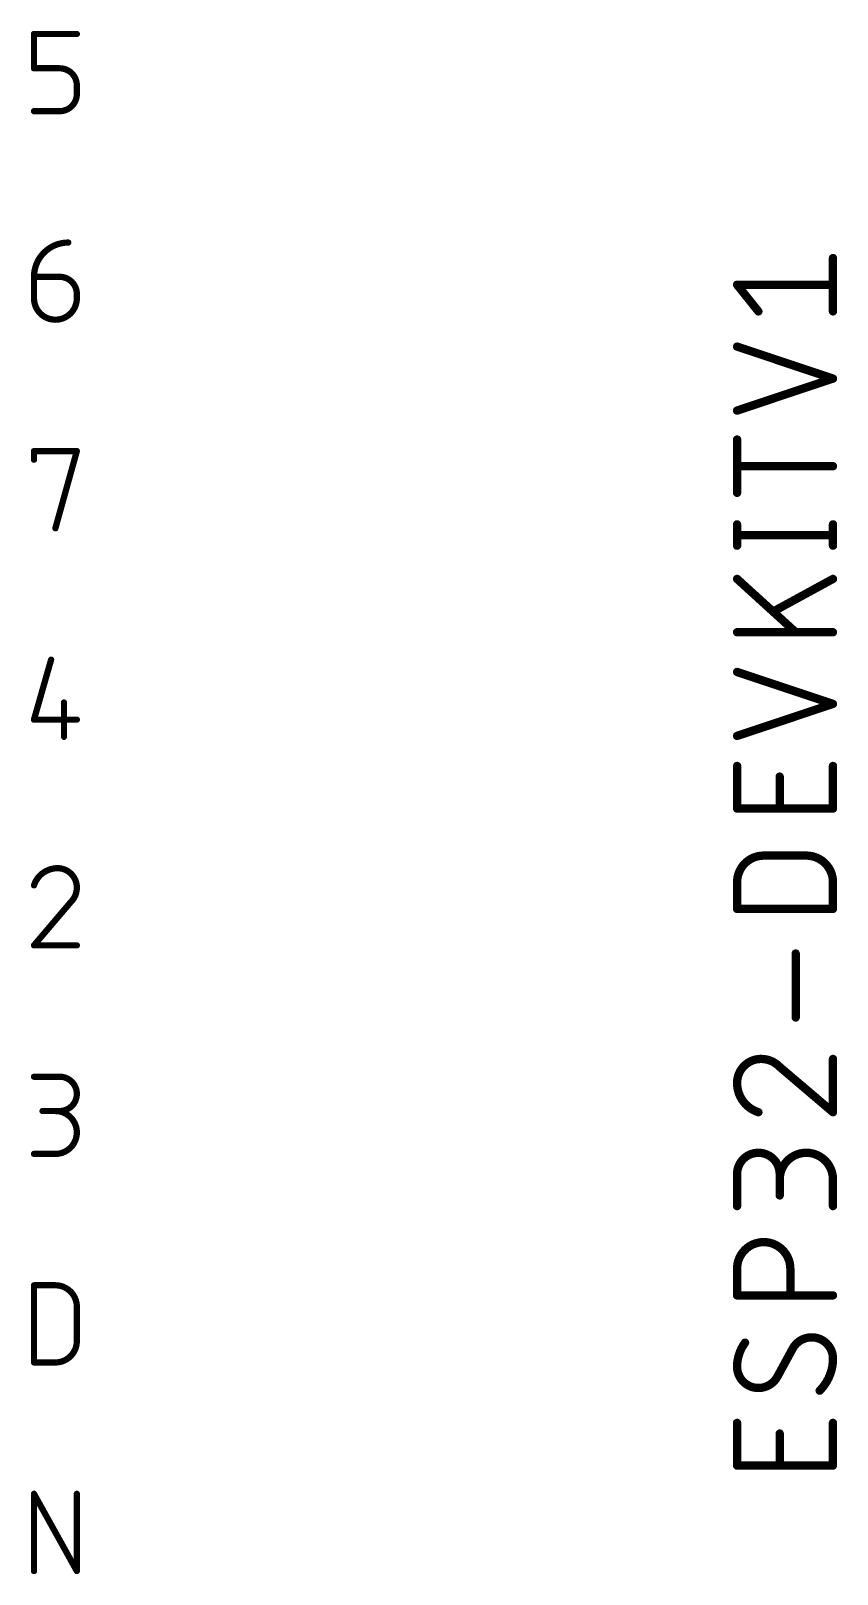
# Model space of a CAD drawing. Extents: x -13 to 157, y -166 to 8.
# Drawn here: x 103.72 to 113.55, y -50.29 to -31.49 of the extents above; entities that cross this region are included whole.
import ezdxf

# ---------------------------------------------------------------- set-up
doc = ezdxf.new("R2010")
doc.units = 0
doc.layers.add('21', color=253, linetype='CONTINUOUS')
doc.layers.add('27', color=253, linetype='CONTINUOUS')

msp = doc.modelspace()

# ---------------------------------------------------------------- linework, layer by layer
at = {"layer": '21', "const_width": 0.0762}
for points in [[(103.7617, -31.9454), (103.7617, -31.5277)], [(103.7617, -31.5277), (104.2838, -31.5277)], [(104.0749, -31.9454), (103.7617, -31.9454)], [(104.2838, -32.2587), (104.2838, -32.1543)], [(103.7617, -32.4675), (104.0749, -32.4675)], [(103.7617, -34.4854), (104.0749, -34.4854)], [(103.7617, -34.7465), (103.7617, -34.4854)], [(104.2838, -34.6943), (104.2838, -34.7465)], [(103.7617, -36.7122), (103.7617, -36.6077)], [(103.7617, -36.6077), (104.2838, -36.6077)], [(104.2838, -36.6077), (104.0227, -37.5475)], [(103.9705, -39.1477), (103.7617, -39.8787)], [(104.1271, -39.6699), (104.1271, -40.0875)], [(103.7617, -39.8787), (104.2838, -39.8787)], [(104.2055, -42.1054), (103.7617, -42.6275)], [(103.7617, -42.6275), (104.2838, -42.6275)], [(103.7617, -44.2277), (104.0749, -44.2277)], [(104.0749, -44.6454), (103.8661, -44.6454)], [(103.7617, -45.1675), (104.0227, -45.1675)], [(103.7617, -47.7075), (103.7617, -46.7677)], [(103.7617, -46.7677), (104.0227, -46.7677)], [(104.2838, -47.0288), (104.2838, -47.4465)], [(104.0227, -47.7075), (103.7617, -47.7075)], [(103.7617, -50.2475), (103.7617, -49.3077)], [(103.7617, -49.3077), (104.2838, -50.2475)], [(104.2838, -50.2475), (104.2838, -49.3077)]]:
    msp.add_lwpolyline(points, dxfattribs=at)
at = {"layer": '21'}
for points, const_width in [([(103.7807, -31.5277, 1), (103.7426, -31.5277)], 0.0381), ([(103.7617, -31.5087, 1), (103.7617, -31.5468)], 0.0381), ([(104.2838, -31.5468, 1), (104.2838, -31.5087)], 0.0381), ([(103.7617, -31.9264, 1), (103.7617, -31.9645)], 0.0381), ([(103.7426, -31.9454, 1), (103.7807, -31.9454)], 0.0381), ([(104.2838, -32.1543, 0.4142), (104.0749, -31.9454)], 0.0762), ([(104.0749, -31.9264, 1), (104.0749, -31.9645)], 0.0381), ([(104.0749, -31.9645, 1), (104.0749, -31.9264)], 0.0381), ([(104.3028, -32.1543, 1), (104.2647, -32.1543)], 0.0381), ([(104.2647, -32.1543, 1), (104.3028, -32.1543)], 0.0381), ([(104.0749, -32.4675, 0.4142), (104.2838, -32.2587)], 0.0762), ([(104.3028, -32.2587, 1), (104.2647, -32.2587)], 0.0381), ([(104.2647, -32.2587, 1), (104.3028, -32.2587)], 0.0381), ([(103.7617, -32.4485, 1), (103.7617, -32.4866)], 0.0381), ([(104.0749, -32.4485, 1), (104.0749, -32.4866)], 0.0381), ([(104.0749, -32.4866, 1), (104.0749, -32.4485)], 0.0381), ([(104.1794, -34.0677, 0.4142), (103.7617, -34.4854)], 0.0762), ([(104.1794, -34.0868, 1), (104.1794, -34.0487)], 0.0381), ([(103.7807, -34.4854, 1), (103.7426, -34.4854)], 0.0381), ([(103.7617, -34.4664, 1), (103.7617, -34.5045)], 0.0381), ([(103.7426, -34.4854, 1), (103.7807, -34.4854)], 0.0381), ([(104.2838, -34.6943, 0.4142), (104.0749, -34.4854)], 0.0762), ([(104.0749, -34.4664, 1), (104.0749, -34.5045)], 0.0381), ([(104.0749, -34.5045, 1), (104.0749, -34.4664)], 0.0381), ([(103.7617, -34.7465, 1), (104.2838, -34.7465)], 0.0762), ([(103.7807, -34.7465, 1), (103.7426, -34.7465)], 0.0381), ([(103.7426, -34.7465, 1), (103.7807, -34.7465)], 0.0381), ([(104.3028, -34.6943, 1), (104.2647, -34.6943)], 0.0381), ([(104.2647, -34.6943, 1), (104.3028, -34.6943)], 0.0381), ([(104.3028, -34.7465, 1), (104.2647, -34.7465)], 0.0381), ([(104.2647, -34.7465, 1), (104.3028, -34.7465)], 0.0381), ([(103.7807, -36.6077, 1), (103.7426, -36.6077)], 0.0381), ([(103.7617, -36.5887, 1), (103.7617, -36.6268)], 0.0381), ([(104.3021, -36.6128, 1), (104.2654, -36.6026)], 0.0381), ([(104.2838, -36.6268, 1), (104.2838, -36.5887)], 0.0381), ([(103.7426, -36.7122, 1), (103.7807, -36.7122)], 0.0381), ([(104.0044, -37.5424, 1), (104.0411, -37.5526)], 0.0381), ([(103.9888, -39.153, 1), (103.9522, -39.1425)], 0.0381), ([(104.1462, -39.6699, 1), (104.1081, -39.6699)], 0.0381), ([(103.7617, -39.8596, 1), (103.7617, -39.8977)], 0.0381), ([(104.2838, -39.8977, 1), (104.2838, -39.8596)], 0.0381), ([(103.7434, -39.8735, 1), (103.78, -39.8839)], 0.0381), ([(104.1081, -40.0875, 1), (104.1462, -40.0875)], 0.0381), ([(104.0488, -41.6877, 0.3252), (103.7617, -41.8966)], 0.0762), ([(104.2838, -41.9227, 0.4142), (104.0488, -41.6877)], 0.0762), ([(104.0488, -41.6687, 1), (104.0488, -41.7068)], 0.0381), ([(104.0488, -41.7068, 1), (104.0488, -41.6687)], 0.0381), ([(103.7435, -41.8907, 1), (103.7798, -41.9025)], 0.0381), ([(104.2055, -42.1054, 0.2053), (104.2838, -41.9227)], 0.0762), ([(104.3028, -41.9227, 1), (104.2647, -41.9227)], 0.0381), ([(104.2647, -41.9227, 1), (104.3028, -41.9227)], 0.0381), ([(104.1923, -42.0916, 1), (104.2186, -42.1192)], 0.0381), ([(104.22, -42.1178, 1), (104.191, -42.0931)], 0.0381), ([(103.7617, -42.6085, 1), (103.7617, -42.6466)], 0.0381), ([(103.7472, -42.6152, 1), (103.7762, -42.6399)], 0.0381), ([(104.2838, -42.6466, 1), (104.2838, -42.6085)], 0.0381), ([(103.7617, -44.2087, 1), (103.7617, -44.2468)], 0.0381), ([(104.0749, -44.6454, 1), (104.0749, -44.2277)], 0.0762), ([(104.0749, -44.2087, 1), (104.0749, -44.2468)], 0.0381), ([(104.0749, -44.2468, 1), (104.0749, -44.2087)], 0.0381), ([(103.8661, -44.6264, 1), (103.8661, -44.6645)], 0.0381), ([(104.0227, -45.1675, 1), (104.0227, -44.6454)], 0.0762), ([(104.0227, -44.6264, 1), (104.0227, -44.6645)], 0.0381), ([(104.0749, -44.6264, 1), (104.0749, -44.6645)], 0.0381), ([(104.0749, -44.6645, 1), (104.0749, -44.6264)], 0.0381), ([(103.7617, -45.1485, 1), (103.7617, -45.1866)], 0.0381), ([(104.0227, -45.1485, 1), (104.0227, -45.1866)], 0.0381), ([(104.0227, -45.1866, 1), (104.0227, -45.1485)], 0.0381), ([(103.7807, -46.7677, 1), (103.7426, -46.7677)], 0.0381), ([(103.7617, -46.7487, 1), (103.7617, -46.7868)], 0.0381), ([(104.2838, -47.0288, 0.4142), (104.0227, -46.7677)], 0.0762), ([(104.0227, -46.7487, 1), (104.0227, -46.7868)], 0.0381), ([(104.0227, -46.7868, 1), (104.0227, -46.7487)], 0.0381), ([(104.3028, -47.0288, 1), (104.2647, -47.0288)], 0.0381), ([(104.2647, -47.0288, 1), (104.3028, -47.0288)], 0.0381), ([(104.0227, -47.7075, 0.4142), (104.2838, -47.4465)], 0.0762), ([(104.3028, -47.4465, 1), (104.2647, -47.4465)], 0.0381), ([(104.2647, -47.4465, 1), (104.3028, -47.4465)], 0.0381), ([(103.7617, -47.6885, 1), (103.7617, -47.7266)], 0.0381), ([(103.7426, -47.7075, 1), (103.7807, -47.7075)], 0.0381), ([(104.0227, -47.6885, 1), (104.0227, -47.7266)], 0.0381), ([(104.0227, -47.7266, 1), (104.0227, -47.6885)], 0.0381), ([(103.7807, -49.3077, 1), (103.7426, -49.3077)], 0.0381), ([(103.7783, -49.2985, 1), (103.745, -49.317)], 0.0381), ([(104.3028, -49.3077, 1), (104.2647, -49.3077)], 0.0381), ([(103.7426, -50.2475, 1), (103.7807, -50.2475)], 0.0381), ([(104.2647, -50.2475, 1), (104.3028, -50.2475)], 0.0381), ([(104.2671, -50.2568, 1), (104.3004, -50.2383)], 0.0381)]:
    msp.add_lwpolyline(points, format="xyb", dxfattribs=dict(at, const_width=const_width))
at = {"layer": '27', "const_width": 0.1016}
for points in [[(113.4972, -34.9064), (113.4972, -34.2573)], [(112.5884, -34.9064), (112.3288, -34.5818)], [(112.3288, -34.5818), (113.4972, -34.5818)], [(113.4972, -35.7248), (112.3288, -35.3354)], [(112.3288, -36.1143), (113.4972, -35.7248)], [(112.3288, -37.1162), (112.3288, -36.4671)], [(113.4972, -36.7916), (112.3288, -36.7916)], [(112.3288, -37.7596), (112.3288, -37.5)], [(112.3288, -37.6298), (113.4972, -37.6298)], [(113.4972, -37.7596), (113.4972, -37.5)], [(112.3288, -38.1646), (113.0428, -38.8137)], [(113.4972, -38.1646), (112.7832, -38.5541)], [(113.4972, -38.8137), (112.3288, -38.8137)], [(113.4972, -39.6872), (112.3288, -39.2978)], [(112.3288, -40.0767), (113.4972, -39.6872)], [(112.3288, -40.962), (112.3288, -40.4427)], [(113.4972, -40.4427), (113.4972, -40.962)], [(112.8481, -40.962), (112.8481, -40.5725)], [(113.4972, -40.962), (112.3288, -40.962)], [(112.6534, -41.5344), (113.1726, -41.5344)], [(112.3288, -42.1835), (112.3288, -41.8589)], [(113.4972, -41.8589), (113.4972, -42.1835)], [(113.4972, -42.1835), (112.3288, -42.1835)], [(113.0428, -43.5057), (113.0428, -42.7268)], [(113.4972, -44.66), (113.4972, -44.0109)], [(112.8481, -44.1082), (113.4972, -44.66)], [(112.3288, -45.803), (112.3288, -45.4135)], [(112.8481, -45.4135), (112.8481, -45.6731)], [(113.4972, -45.803), (113.4972, -45.4784)], [(112.3288, -46.8909), (112.3288, -46.5664)], [(112.9779, -46.5664), (112.9779, -46.8909)], [(113.4972, -46.8909), (112.3288, -46.8909)], [(113.0104, -47.5316), (112.8156, -47.8886)], [(112.3288, -48.963), (112.3288, -48.4437)], [(113.4972, -48.4437), (113.4972, -48.963)], [(112.8481, -48.963), (112.8481, -48.5735)], [(113.4972, -48.963), (112.3288, -48.963)]]:
    msp.add_lwpolyline(points, dxfattribs=at)
at = {"layer": '27'}
for points, const_width in [([(113.5226, -34.2573, 1), (113.4718, -34.2573)], 0.0508), ([(112.3288, -34.5564, 1), (112.3288, -34.6072)], 0.0508), ([(112.3486, -34.566, 1), (112.309, -34.5977)], 0.0508), ([(113.4972, -34.6072, 1), (113.4972, -34.5564)], 0.0508), ([(112.5686, -34.9222, 1), (112.6083, -34.8905)], 0.0508), ([(113.4718, -34.9064, 1), (113.5226, -34.9064)], 0.0508), ([(112.3368, -35.3113, 1), (112.3208, -35.3595)], 0.0508), ([(113.5052, -35.7489, 1), (113.4892, -35.7007)], 0.0508), ([(113.4892, -35.7489, 1), (113.5052, -35.7007)], 0.0508), ([(112.3208, -36.0902, 1), (112.3368, -36.1384)], 0.0508), ([(112.3542, -36.4671, 1), (112.3034, -36.4671)], 0.0508), ([(112.3288, -36.7662, 1), (112.3288, -36.817)], 0.0508), ([(113.4972, -36.817, 1), (113.4972, -36.7662)], 0.0508), ([(112.3034, -37.1162, 1), (112.3542, -37.1162)], 0.0508), ([(112.3542, -37.5, 1), (112.3034, -37.5)], 0.0508), ([(112.3288, -37.6044, 1), (112.3288, -37.6552)], 0.0508), ([(113.5226, -37.5, 1), (113.4718, -37.5)], 0.0508), ([(113.4972, -37.6552, 1), (113.4972, -37.6044)], 0.0508), ([(112.3034, -37.7596, 1), (112.3542, -37.7596)], 0.0508), ([(113.4718, -37.7596, 1), (113.5226, -37.7596)], 0.0508), ([(112.3459, -38.1458, 1), (112.3117, -38.1834)], 0.0508), ([(113.5094, -38.1869, 1), (113.485, -38.1423)], 0.0508), ([(112.771, -38.5318, 1), (112.7953, -38.5764)], 0.0508), ([(112.3288, -38.7883, 1), (112.3288, -38.8391)], 0.0508), ([(113.0257, -38.8325, 1), (113.0599, -38.7949)], 0.0508), ([(113.4972, -38.8391, 1), (113.4972, -38.7883)], 0.0508), ([(112.3368, -39.2737, 1), (112.3208, -39.3218)], 0.0508), ([(113.5052, -39.7113, 1), (113.4892, -39.6631)], 0.0508), ([(113.4892, -39.7113, 1), (113.5052, -39.6631)], 0.0508), ([(112.3208, -40.0526, 1), (112.3368, -40.1008)], 0.0508), ([(112.3542, -40.4427, 1), (112.3034, -40.4427)], 0.0508), ([(113.5226, -40.4427, 1), (113.4718, -40.4427)], 0.0508), ([(112.8735, -40.5725, 1), (112.8227, -40.5725)], 0.0508), ([(112.3288, -40.9366, 1), (112.3288, -40.9874)], 0.0508), ([(112.3034, -40.962, 1), (112.3542, -40.962)], 0.0508), ([(112.8227, -40.962, 1), (112.8735, -40.962)], 0.0508), ([(113.4718, -40.962, 1), (113.5226, -40.962)], 0.0508), ([(113.4972, -40.9874, 1), (113.4972, -40.9366)], 0.0508), ([(112.6534, -41.5344, 0.4142), (112.3288, -41.8589)], 0.1016), ([(112.6534, -41.509, 1), (112.6534, -41.5598)], 0.0508), ([(112.6534, -41.5598, 1), (112.6534, -41.509)], 0.0508), ([(113.4972, -41.8589, 0.4142), (113.1726, -41.5344)], 0.1016), ([(113.1726, -41.509, 1), (113.1726, -41.5598)], 0.0508), ([(113.1726, -41.5598, 1), (113.1726, -41.509)], 0.0508), ([(112.3542, -41.8589, 1), (112.3034, -41.8589)], 0.0508), ([(112.3034, -41.8589, 1), (112.3542, -41.8589)], 0.0508), ([(113.5226, -41.8589, 1), (113.4718, -41.8589)], 0.0508), ([(113.4718, -41.8589, 1), (113.5226, -41.8589)], 0.0508), ([(112.3288, -42.1581, 1), (112.3288, -42.2089)], 0.0508), ([(112.3034, -42.1835, 1), (112.3542, -42.1835)], 0.0508), ([(113.4718, -42.1835, 1), (113.5226, -42.1835)], 0.0508), ([(113.4972, -42.2089, 1), (113.4972, -42.1581)], 0.0508), ([(113.0682, -42.7268, 1), (113.0174, -42.7268)], 0.0508), ([(113.0174, -43.5057, 1), (113.0682, -43.5057)], 0.0508), ([(112.6209, -44.0109, 0.4142), (112.3288, -44.303)], 0.1016), ([(112.8481, -44.1082, 0.2053), (112.6209, -44.0109)], 0.1016), ([(112.6209, -43.9855, 1), (112.6209, -44.0363)], 0.0508), ([(112.6209, -44.0363, 1), (112.6209, -43.9855)], 0.0508), ([(113.5226, -44.0109, 1), (113.4718, -44.0109)], 0.0508), ([(112.8645, -44.0889, 1), (112.8316, -44.1276)], 0.0508), ([(112.8297, -44.1257, 1), (112.8665, -44.0907)], 0.0508), ([(112.3288, -44.303, 0.3252), (112.5884, -44.66)], 0.1016), ([(112.3542, -44.303, 1), (112.3034, -44.303)], 0.0508), ([(112.3034, -44.303, 1), (112.3542, -44.303)], 0.0508), ([(112.5806, -44.6841, 1), (112.5963, -44.6358)], 0.0508), ([(113.4718, -44.66, 1), (113.5226, -44.66)], 0.0508), ([(113.4807, -44.6793, 1), (113.5137, -44.6406)], 0.0508), ([(112.8481, -45.4135, 1), (112.3288, -45.4135)], 0.1016), ([(113.4972, -45.4784, 1), (112.8481, -45.4784)], 0.1016), ([(112.3542, -45.4135, 1), (112.3034, -45.4135)], 0.0508), ([(112.3034, -45.4135, 1), (112.3542, -45.4135)], 0.0508), ([(112.8735, -45.4135, 1), (112.8227, -45.4135)], 0.0508), ([(112.8227, -45.4135, 1), (112.8735, -45.4135)], 0.0508), ([(112.8227, -45.4784, 1), (112.8735, -45.4784)], 0.0508), ([(113.5226, -45.4784, 1), (113.4718, -45.4784)], 0.0508), ([(113.4718, -45.4784, 1), (113.5226, -45.4784)], 0.0508), ([(112.8227, -45.6731, 1), (112.8735, -45.6731)], 0.0508), ([(112.3034, -45.803, 1), (112.3542, -45.803)], 0.0508), ([(113.4718, -45.803, 1), (113.5226, -45.803)], 0.0508), ([(112.9779, -46.5664, 1), (112.3288, -46.5664)], 0.1016), ([(112.3542, -46.5664, 1), (112.3034, -46.5664)], 0.0508), ([(112.3034, -46.5664, 1), (112.3542, -46.5664)], 0.0508), ([(113.0033, -46.5664, 1), (112.9525, -46.5664)], 0.0508), ([(112.9525, -46.5664, 1), (113.0033, -46.5664)], 0.0508), ([(112.3288, -46.8655, 1), (112.3288, -46.9163)], 0.0508), ([(112.3034, -46.8909, 1), (112.3542, -46.8909)], 0.0508), ([(112.9525, -46.8909, 1), (113.0033, -46.8909)], 0.0508), ([(113.4972, -46.9163, 1), (113.4972, -46.8655)], 0.0508), ([(113.2376, -47.4017, 0.2656), (113.0104, -47.5316)], 0.1016), ([(113.4972, -47.6614, 0.4142), (113.2376, -47.4017)], 0.1016), ([(113.2376, -47.3764, 1), (113.2376, -47.4271)], 0.0508), ([(113.2376, -47.4271, 1), (113.2376, -47.3764)], 0.0508), ([(112.4262, -47.4667, 0.1623), (112.3288, -47.7588)], 0.1016), ([(112.4465, -47.4819, 1), (112.4058, -47.4514)], 0.0508), ([(112.9885, -47.5187, 1), (113.0323, -47.5445)], 0.0508), ([(113.0327, -47.5437, 1), (112.9881, -47.5194)], 0.0508), ([(112.3288, -47.7588, 0.4142), (112.5884, -48.0184)], 0.1016), ([(112.3542, -47.7588, 1), (112.3034, -47.7588)], 0.0508), ([(112.3034, -47.7588, 1), (112.3542, -47.7588)], 0.0508), ([(113.3349, -48.0509, 0.2), (113.4972, -47.6614)], 0.1016), ([(113.5226, -47.6614, 1), (113.4718, -47.6614)], 0.0508), ([(113.4718, -47.6614, 1), (113.5226, -47.6614)], 0.0508), ([(112.5884, -48.0184, 0.2656), (112.8156, -47.8886)], 0.1016), ([(112.7933, -47.8764, 1), (112.8379, -47.9007)], 0.0508), ([(112.8375, -47.9015, 1), (112.7938, -47.8757)], 0.0508), ([(112.5884, -47.993, 1), (112.5884, -48.0438)], 0.0508), ([(112.5884, -48.0438, 1), (112.5884, -47.993)], 0.0508), ([(113.317, -48.0328, 1), (113.3528, -48.0689)], 0.0508), ([(112.3542, -48.4437, 1), (112.3034, -48.4437)], 0.0508), ([(113.5226, -48.4437, 1), (113.4718, -48.4437)], 0.0508), ([(112.8735, -48.5735, 1), (112.8227, -48.5735)], 0.0508), ([(112.3288, -48.9376, 1), (112.3288, -48.9884)], 0.0508), ([(112.3034, -48.963, 1), (112.3542, -48.963)], 0.0508), ([(112.8227, -48.963, 1), (112.8735, -48.963)], 0.0508), ([(113.4718, -48.963, 1), (113.5226, -48.963)], 0.0508), ([(113.4972, -48.9884, 1), (113.4972, -48.9376)], 0.0508)]:
    msp.add_lwpolyline(points, format="xyb", dxfattribs=dict(at, const_width=const_width))

doc.saveas('drawing.dxf')
